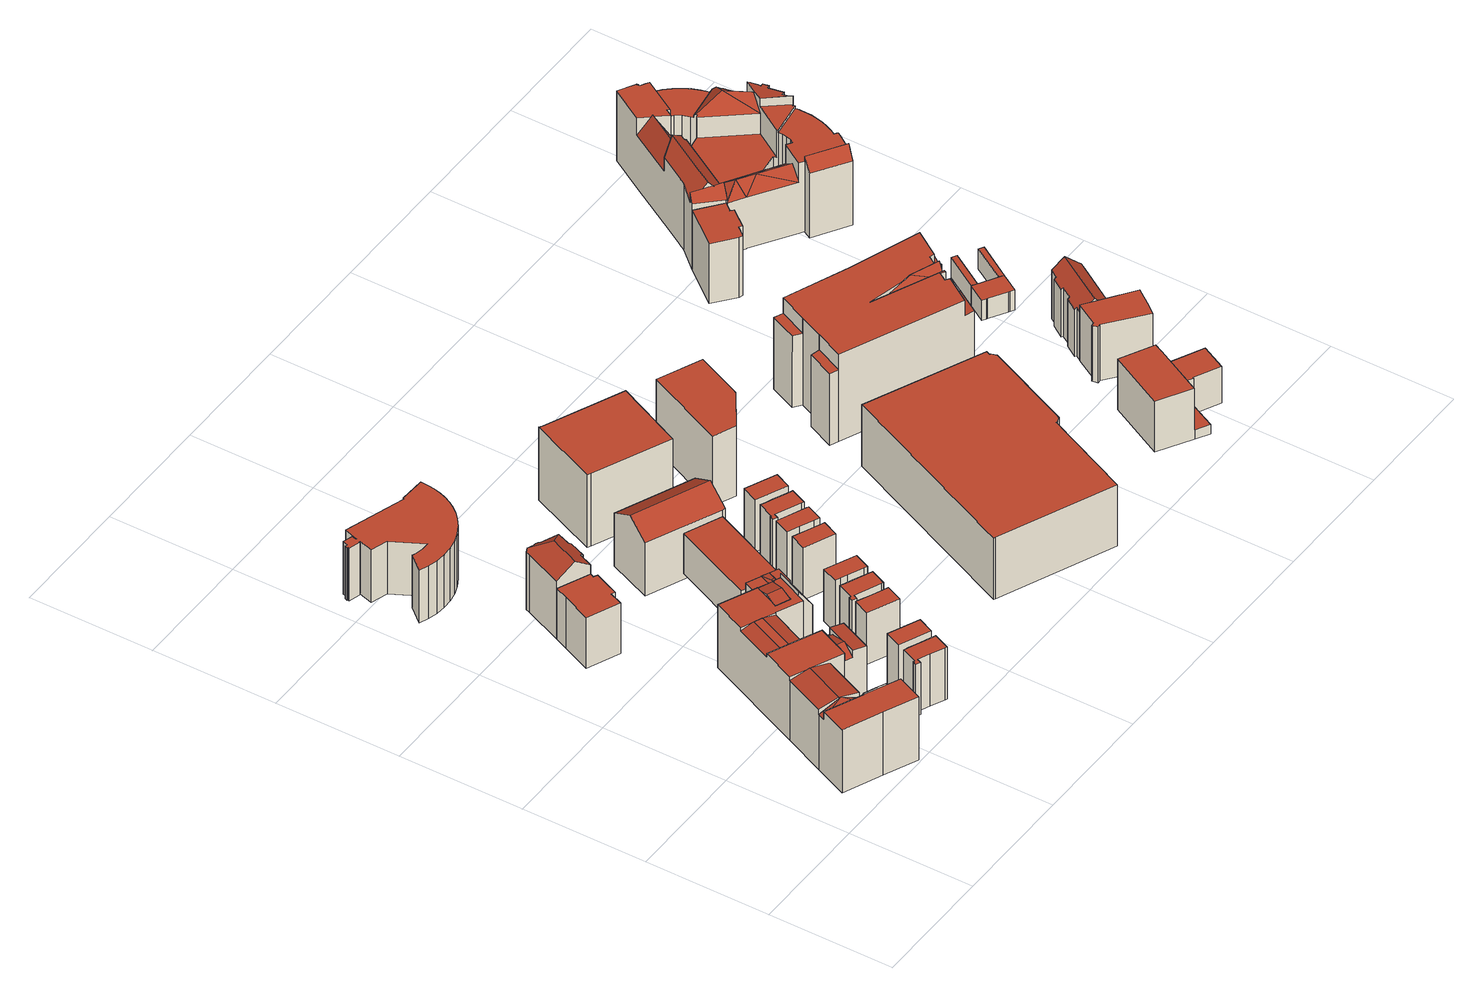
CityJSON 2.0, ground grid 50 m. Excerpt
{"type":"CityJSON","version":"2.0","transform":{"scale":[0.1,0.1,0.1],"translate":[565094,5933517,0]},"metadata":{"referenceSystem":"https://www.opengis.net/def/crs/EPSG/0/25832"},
"CityObjects":{
"building1":{"type":"Building","attributes":{"Gemeindeschluessel":"02000000","Geometrietyp2DReferenz":"3000","function":"31001_2070","roofType":"1000","measuredHeight":30.2,"storeysAboveGround":8},"geometry":[{"type":"MultiSurface","lod":"2","boundaries":[[[0,1,2,3]],[[1,4,5,2]],[[6,7,8,9,10]],[[1,11,12,4]],[[0,13,11,1]],[[14,15,16,7,6]],[[17,18,19,20,21]],[[22,13,23]],[[24,25,13]],[[26,27,28,29]],[[30,31,18,17]],[[32,33,34,31,30]],[[35,36,37,38,39,40]],[[37,41,42,43,44,38]],[[41,36,45,46,47,48]],[[42,49,50,51,43]],[[52,53,54,55,56,57]],[[54,58,59,60,61,55]],[[62,63,64,65]],[[66,67,68,63,62]],[[69,67,66]],[[70,67,69]],[[69,71,72,73,74]],[[70,75,68,67]],[[76,77,78]],[[3,79,80,0]],[[12,6,10,4]],[[8,81,9]],[[11,14,6,12]],[[0,80,23,13]],[[29,25,24,26]],[[33,82,34]],[[19,83,20]],[[84,85,86,87]],[[60,88,61]],[[56,89,57]],[[39,90,40]],[[35,45,36]],[[91,47,46,92]],[[57,89,93,52]],[[94,95,96,97]],[[76,65,64,77]],[[52,93,53]],[[58,98,59]],[[99,100,101,102]],[[103,104,105,106]],[[106,105,107,108]],[[109,72,71]],[[110,111,112,113,80,79,114]],[[85,84,115,81,116,21,20,83]],[[92,46,45,35,40,90,117]],[[102,101,71,69,66,62,65,76,78,118,88,60,59,98]],[[119,77,64,63,68,75,74,73,120]],[[34,82,121,96,95,99,102,98,58,53,93,89,56,61,88,118,86,85,83,19]],[[103,106,108,122,94,97,123,124,125,91,92,117,126,127,128,129,130,131,132,133,115,84,87,119,120]],[[133,132,114,79,3,2,5]],[[115,133,5,4,10,9,81]],[[134,32,30,17,21,116]],[[124,123,121,82,33,32,134]],[[135,51,50,125,124,134]],[[131,130,111,110]],[[34,19,18,31]],[[126,117,90,136,27,26,24,137]],[[123,97,96,121]],[[74,75,70,69]],[[138,122,108,107]],[[103,120,73,72,109,104]],[[94,122,138,100,99,95]],[[53,58,54]],[[61,56,55]],[[91,125,50,49,48,47]],[[41,48,49,42]],[[36,41,37]],[[39,38,44]],[[44,43,51,135]],[[119,87,86,118,78,77]],[[130,129,112,111]],[[129,128,113,112]],[[128,127,139,140,113]],[[139,127,126,137]],[[80,113,140,22,23]],[[16,15,28,27,136]],[[11,13,25,29,28,15,14]],[[8,7,16]],[[132,131,110,114]],[[138,107,105,104,109,71,101,100]],[[139,137,24,13,22,140]],[[8,16,136,90,39,44,135,134,116,81]]],"semantics":{"surfaces":[{"type":"RoofSurface"},{"type":"WallSurface"},{"type":"GroundSurface"}],"values":[0,0,0,0,0,0,0,0,0,0,0,0,0,0,0,0,0,0,0,0,0,0,0,0,0,1,1,1,1,1,1,1,1,1,1,1,1,1,1,1,1,1,1,1,1,1,1,1,0,1,1,1,1,0,2,1,1,1,1,1,1,1,1,1,1,1,1,1,1,1,1,1,1,1,1,1,1,1,1,1,1,1,1,1,1,0,0,0]}}]},
"building2":{"type":"Building","attributes":{"Gemeindeschluessel":"02000000","Geometrietyp2DReferenz":"3000","function":"31001_1010","roofType":"1000","measuredHeight":22.87,"storeysAboveGround":9},"geometry":[{"type":"MultiSurface","lod":"2","boundaries":[[[141,142,143,144]],[[144,143,145,146]],[[146,145,147,148]],[[148,147,149,150]],[[150,149,151,152]],[[153,154,155,156]],[[156,155,142,141]],[[157,158,154,153]],[[152,151,158,157]],[[152,157,153,156,141,144,146,148,150]],[[158,151,149,147,145,143,142,155,154]]],"semantics":{"surfaces":[{"type":"WallSurface"},{"type":"GroundSurface"},{"type":"RoofSurface"}],"values":[0,0,0,0,0,0,0,0,0,1,2]}}]},
"building3":{"type":"Building","attributes":{"Gemeindeschluessel":"02000000","Geometrietyp2DReferenz":"3000","function":"31001_2010","roofType":"1000","measuredHeight":23.53,"storeysAboveGround":5},"geometry":[{"type":"MultiSurface","lod":"2","boundaries":[[[159,160,161,162]],[[162,161,163,164]],[[164,163,165,166]],[[167,168,169,170]],[[170,169,171,172]],[[172,171,173,174]],[[174,173,175,176]],[[176,175,177,178]],[[179,180,181,182]],[[178,177,180,179]],[[168,167,166,165]],[[160,159,182,181]],[[182,159,162,164,166,167,170,172,174,176,178,179]],[[160,181,180,177,175,173,171,169,168,165,163,161]]],"semantics":{"surfaces":[{"type":"WallSurface"},{"type":"GroundSurface"},{"type":"RoofSurface"}],"values":[0,0,0,0,0,0,0,0,0,0,0,0,1,2]}}]},
"building4":{"type":"Building","attributes":{"Gemeindeschluessel":"02000000","Geometrietyp2DReferenz":"3000","function":"31001_2010","roofType":"1000","measuredHeight":23.67,"storeysAboveGround":6},"geometry":[{"type":"MultiSurface","lod":"2","boundaries":[[[183,184,185,186,187,188,189,190,191,192,193,194,195,196,197,198,199,200,201,202,203,204,205,206,207,208,209,210,211,212,213,214,215,216,217,218,219,220]],[[221,222,223,224,225,226,227,228,229,230,231,232,233,234,235,236,237,238,239,240,241,242,243,244,245,246,247,248,249,250,251,252,253,254,255,256,257,258]],[[258,257,184,183]],[[257,256,185,184]],[[256,255,186,185]],[[255,254,187,186]],[[254,253,188,187]],[[253,252,189,188]],[[252,251,190,189]],[[251,250,191,190]],[[250,249,192,191]],[[249,248,193,192]],[[248,247,194,193]],[[247,246,195,194]],[[246,245,196,195]],[[245,244,197,196]],[[244,243,198,197]],[[243,242,199,198]],[[242,241,200,199]],[[241,240,201,200]],[[240,239,202,201]],[[239,238,203,202]],[[238,237,204,203]],[[237,236,205,204]],[[236,235,206,205]],[[235,234,207,206]],[[234,233,208,207]],[[233,232,209,208]],[[232,231,210,209]],[[231,230,211,210]],[[230,229,212,211]],[[229,228,213,212]],[[228,227,214,213]],[[227,226,215,214]],[[226,225,216,215]],[[225,224,217,216]],[[224,223,218,217]],[[223,222,219,218]],[[222,221,220,219]],[[221,258,183,220]]],"semantics":{"surfaces":[{"type":"GroundSurface"},{"type":"RoofSurface"},{"type":"WallSurface"}],"values":[0,1,2,2,2,2,2,2,2,2,2,2,2,2,2,2,2,2,2,2,2,2,2,2,2,2,2,2,2,2,2,2,2,2,2,2,2,2,2,2]}}]},
"building5":{"type":"Building","attributes":{"Gemeindeschluessel":"02000000","Geometrietyp2DReferenz":"3000","function":"31001_1010","roofType":"3200","measuredHeight":31.39,"storeysAboveGround":5},"geometry":[{"type":"MultiSurface","lod":"2","boundaries":[[[259,260,261,262,263,264,265]],[[266,267,268,269,270,271,260,259]],[[260,271,272,273,274,275,276,277,278,261]],[[146,265,264,279]],[[279,264,263,280]],[[280,263,262,281]],[[282,270,269,283]],[[283,269,268,284]],[[284,268,267,285]],[[285,267,266,148]],[[286,278,277,287]],[[287,277,276,288]],[[288,276,275,289]],[[289,275,274,290]],[[290,274,273,291]],[[291,273,272,292]],[[282,283,284,285,148,146,279,280,281,286,287,288,289,290,291,292]],[[282,292,272,271,270]],[[146,148,266,259,265]],[[286,281,262,261,278]]],"semantics":{"surfaces":[{"type":"RoofSurface"},{"type":"WallSurface"},{"type":"GroundSurface"}],"values":[0,0,0,1,1,1,1,1,1,1,1,1,1,1,1,1,2,1,1,1]}}]},
"building6":{"type":"Building","attributes":{"Gemeindeschluessel":"02000000","Geometrietyp2DReferenz":"3000","function":"31001_2010","roofType":"1000","measuredHeight":23.56,"storeysAboveGround":5},"geometry":[{"type":"MultiSurface","lod":"2","boundaries":[[[293,294,295,296]],[[297,298,299,300]],[[297,296,295,298]],[[298,295,294,299]],[[299,294,293,300]],[[297,300,293,296]]],"semantics":{"surfaces":[{"type":"RoofSurface"},{"type":"GroundSurface"},{"type":"WallSurface"}],"values":[0,1,2,2,2,2]}}]},
"building7":{"type":"Building","attributes":{"Gemeindeschluessel":"02000000","Geometrietyp2DReferenz":"3000","function":"31001_2010","roofType":"1000","measuredHeight":23.43,"storeysAboveGround":5},"geometry":[{"type":"MultiSurface","lod":"2","boundaries":[[[301,302,303,304,305,306,307]],[[308,309,310,311,312,313,314]],[[308,307,306,309]],[[309,306,305,310]],[[310,305,304,311]],[[311,304,303,312]],[[312,303,302,313]],[[313,302,301,314]],[[314,301,307,308]]],"semantics":{"surfaces":[{"type":"RoofSurface"},{"type":"GroundSurface"},{"type":"WallSurface"}],"values":[0,1,2,2,2,2,2,2,2]}}]},
"building8":{"type":"Building","attributes":{"Gemeindeschluessel":"02000000","Geometrietyp2DReferenz":"3000","function":"31001_2010","roofType":"1000","measuredHeight":23.39,"storeysAboveGround":5},"geometry":[{"type":"MultiSurface","lod":"2","boundaries":[[[315,316,317,318]],[[318,317,319,320]],[[320,319,321,322]],[[322,321,323,324]],[[324,323,325,326]],[[326,325,327,328]],[[328,327,329,330]],[[331,332,333,334]],[[335,336,337,338]],[[334,333,336,335]],[[330,329,332,331]],[[316,315,338,337]],[[338,315,318,320,322,324,326,328,330,331,334,335]],[[316,337,336,333,332,329,327,325,323,321,319,317]]],"semantics":{"surfaces":[{"type":"WallSurface"},{"type":"GroundSurface"},{"type":"RoofSurface"}],"values":[0,0,0,0,0,0,0,0,0,0,0,0,1,2]}}]},
"building9":{"type":"Building","attributes":{"Gemeindeschluessel":"02000000","Geometrietyp2DReferenz":"3000","function":"31001_2010","roofType":"1000","measuredHeight":18.1,"storeysAboveGround":4},"geometry":[{"type":"MultiSurface","lod":"2","boundaries":[[[339,340,341,342,343,344]],[[345,346,347,348,349,350]],[[345,344,343,346]],[[346,343,342,347]],[[347,342,341,348]],[[348,341,340,349]],[[349,340,339,350]],[[350,339,344,345]]],"semantics":{"surfaces":[{"type":"RoofSurface"},{"type":"GroundSurface"},{"type":"WallSurface"}],"values":[0,1,2,2,2,2,2,2]}}]},
"building10":{"type":"Building","attributes":{"Gemeindeschluessel":"02000000","Geometrietyp2DReferenz":"3000","function":"31001_2010","roofType":"1000","measuredHeight":23.43,"storeysAboveGround":5},"geometry":[{"type":"MultiSurface","lod":"2","boundaries":[[[351,352,353,354,355,356,357]],[[358,359,360,361,362,363,364]],[[358,357,356,359]],[[359,356,355,360]],[[360,355,354,361]],[[361,354,353,362]],[[362,353,352,363]],[[363,352,351,364]],[[364,351,357,358]]],"semantics":{"surfaces":[{"type":"RoofSurface"},{"type":"GroundSurface"},{"type":"WallSurface"}],"values":[0,1,2,2,2,2,2,2,2]}}]},
"building11":{"type":"Building","attributes":{"Gemeindeschluessel":"02000000","Geometrietyp2DReferenz":"3000","function":"31001_2010","roofType":"3100","measuredHeight":29.7,"storeysAboveGround":6},"geometry":[{"type":"MultiSurface","lod":"2","boundaries":[[[365,366,367,368,369]],[[370,366,365,371]],[[371,365,369,372]],[[373,374,375,376]],[[370,371,372,375,374]],[[367,366,370,374,373]],[[375,372,369,368,376]],[[367,373,376,368]]],"semantics":{"surfaces":[{"type":"RoofSurface"},{"type":"WallSurface"},{"type":"GroundSurface"}],"values":[0,1,1,1,2,1,1,0]}}]},
"building12":{"type":"Building","attributes":{"Gemeindeschluessel":"02000000","Geometrietyp2DReferenz":"3000","function":"31001_2010","roofType":"1000","measuredHeight":23.59,"storeysAboveGround":5},"geometry":[{"type":"MultiSurface","lod":"2","boundaries":[[[377,378,379,380,381,382,383]],[[384,385,386,387,388,389,390]],[[384,383,382,385]],[[385,382,381,386]],[[386,381,380,387]],[[387,380,379,388]],[[388,379,378,389]],[[389,378,377,390]],[[390,377,383,384]]],"semantics":{"surfaces":[{"type":"RoofSurface"},{"type":"GroundSurface"},{"type":"WallSurface"}],"values":[0,1,2,2,2,2,2,2,2]}}]},
"building13":{"type":"Building","attributes":{"Gemeindeschluessel":"02000000","Geometrietyp2DReferenz":"3000","function":"31001_2010","roofType":"1000","measuredHeight":23.55,"storeysAboveGround":5},"geometry":[{"type":"MultiSurface","lod":"2","boundaries":[[[391,392,393,394,395,396,397,398]],[[399,400,401,402,403,404,405,406]],[[405,398,397,406]],[[399,396,395,400]],[[400,395,394,401]],[[401,394,393,402]],[[402,393,392,403]],[[403,392,391,404]],[[405,404,391,398]],[[399,406,397,396]]],"semantics":{"surfaces":[{"type":"RoofSurface"},{"type":"GroundSurface"},{"type":"WallSurface"}],"values":[0,1,2,2,2,2,2,2,2,2]}}]},
"building14":{"type":"Building","attributes":{"Gemeindeschluessel":"02000000","Geometrietyp2DReferenz":"3000","function":"31001_2010","roofType":"1000","measuredHeight":23.52,"storeysAboveGround":5},"geometry":[{"type":"MultiSurface","lod":"2","boundaries":[[[407,408,409,410]],[[410,409,411,412]],[[412,411,413,414]],[[414,413,415,416]],[[416,415,417,418]],[[418,417,419,420]],[[420,419,421,422]],[[423,424,425,426]],[[427,428,429,430]],[[426,425,428,427]],[[422,421,424,423]],[[408,407,430,429]],[[430,407,410,412,414,416,418,420,422,423,426,427]],[[408,429,428,425,424,421,419,417,415,413,411,409]]],"semantics":{"surfaces":[{"type":"WallSurface"},{"type":"GroundSurface"},{"type":"RoofSurface"}],"values":[0,0,0,0,0,0,0,0,0,0,0,0,1,2]}}]},
"building15":{"type":"Building","attributes":{"Gemeindeschluessel":"02000000","Geometrietyp2DReferenz":"3000","function":"31001_2010","roofType":"1000","measuredHeight":23.56,"storeysAboveGround":5},"geometry":[{"type":"MultiSurface","lod":"2","boundaries":[[[431,432,433,434]],[[435,436,437,438]],[[435,434,433,436]],[[436,433,432,437]],[[437,432,431,438]],[[435,438,431,434]]],"semantics":{"surfaces":[{"type":"RoofSurface"},{"type":"GroundSurface"},{"type":"WallSurface"}],"values":[0,1,2,2,2,2]}}]},
"building16":{"type":"Building","attributes":{"Gemeindeschluessel":"02000000","Geometrietyp2DReferenz":"3000","function":"31001_2010","roofType":"1000","measuredHeight":32.77,"storeysAboveGround":5},"geometry":[{"type":"MultiSurface","lod":"2","boundaries":[[[439,440,441,442]],[[442,441,443,444]],[[444,443,445,446]],[[447,448,449,450]],[[450,449,440,439]],[[451,452,448,447]],[[452,451,446,445]],[[446,451,447,450,439,442,444]],[[452,445,443,441,440,449,448]]],"semantics":{"surfaces":[{"type":"WallSurface"},{"type":"GroundSurface"},{"type":"RoofSurface"}],"values":[0,0,0,0,0,0,0,1,2]}}]},
"building17":{"type":"Building","attributes":{"Gemeindeschluessel":"02000000","Geometrietyp2DReferenz":"3000","function":"31001_2010","roofType":"1000","measuredHeight":31.43,"storeysAboveGround":7},"geometry":[{"type":"MultiSurface","lod":"2","boundaries":[[[453,454,455,456,457]],[[458,459,460,461,462]],[[458,457,456,459]],[[459,456,455,460]],[[460,455,454,461]],[[461,454,453,462]],[[458,462,453,457]]],"semantics":{"surfaces":[{"type":"RoofSurface"},{"type":"GroundSurface"},{"type":"WallSurface"}],"values":[0,1,2,2,2,2,2]}}]},
"building18":{"type":"Building","attributes":{"Gemeindeschluessel":"02000000","Geometrietyp2DReferenz":"3000","function":"31001_2460","roofType":"1000","measuredHeight":27.66,"storeysAboveGround":8},"geometry":[{"type":"MultiSurface","lod":"2","boundaries":[[[463,464,465,466]],[[466,465,467,468]],[[468,467,469,470]],[[470,469,471,472]],[[472,471,473,474]],[[474,473,475,476]],[[476,475,477,478]],[[478,477,479,480]],[[481,482,483,484]],[[480,479,482,481]],[[464,463,484,483]],[[484,463,466,468,470,472,474,476,478,480,481]],[[464,483,482,479,477,475,473,471,469,467,465]]],"semantics":{"surfaces":[{"type":"WallSurface"},{"type":"GroundSurface"},{"type":"RoofSurface"}],"values":[0,0,0,0,0,0,0,0,0,0,0,1,2]}}]},
"building19":{"type":"Building","attributes":{"Gemeindeschluessel":"02000000","Geometrietyp2DReferenz":"3000","function":"31001_2010","roofType":"1000","measuredHeight":40.16,"storeysAboveGround":10},"geometry":[{"type":"MultiSurface","lod":"2","boundaries":[[[485,486,487,488]],[[489,490,491,492]],[[493,494,495,496,497]],[[498,499,500]],[[501,502,503,504,505,506]],[[507,488,487,508]],[[485,509,510,486]],[[511,512,513,498]],[[514,515,516,517]],[[517,516,518,519]],[[496,520,521,497]],[[522,492,491,523]],[[524,512,511]],[[489,525,526,490]],[[504,527,528,505]],[[524,500,529]],[[530,495,494,531]],[[531,494,493,532]],[[533,534,535,536]],[[529,500,499,537]],[[538,503,502,539]],[[539,502,501,540]],[[541,542,543,544]],[[536,535,537,499,498,513,515,514]],[[545,528,527,546,526,525,541,544,510,509,521,520,518,516,515,513,512,524,529,537,535,534]],[[547,548,533,536,514,517,519,530,531,532,549,507,508,543,542,522,523,550,538,539,540]],[[547,540,501,506]],[[533,548,545,534]],[[548,547,506,505,528,545]],[[538,550,546,527,504,503]],[[522,542,541,525,489,492]],[[550,523,491,490,526,546]],[[549,532,493,497,521,509]],[[530,519,518,520,496,495]],[[507,549,509,485,488]],[[543,508,487,486,510,544]],[[498,500,524,511]]],"semantics":{"surfaces":[{"type":"RoofSurface"},{"type":"WallSurface"},{"type":"GroundSurface"}],"values":[0,0,0,0,0,1,1,1,1,1,1,1,1,1,1,1,1,1,1,1,1,1,1,1,0,2,1,1,1,1,1,1,1,1,1,1,0]}}]},
"building20":{"type":"Building","attributes":{"Gemeindeschluessel":"02000000","Geometrietyp2DReferenz":"3000","function":"31001_2010","roofType":"1000","measuredHeight":22.92,"storeysAboveGround":7},"geometry":[{"type":"MultiSurface","lod":"2","boundaries":[[[551,552,553,554,555]],[[556,552,551,557]],[[553,558,559,554]],[[560,561,562,563]],[[564,565,566,567,568,569]],[[570,568,567,571]],[[561,560,572,565,564,573]],[[574,556,557,570,571,575,572,560,563]],[[576,574,563,562]],[[556,574,576,558,553,552]],[[575,571,567,566]],[[572,575,566,565]],[[570,557,551,555,569,568]],[[564,569,555,554,559,573]],[[576,562,561,573,559,558]]],"semantics":{"surfaces":[{"type":"RoofSurface"},{"type":"WallSurface"},{"type":"GroundSurface"}],"values":[0,1,1,1,0,1,1,2,1,1,1,1,1,1,0]}}]},
"building21":{"type":"Building","attributes":{"Gemeindeschluessel":"02000000","Geometrietyp2DReferenz":"3000","function":"31001_2010","roofType":"1000","measuredHeight":25.17,"storeysAboveGround":5},"geometry":[{"type":"MultiSurface","lod":"2","boundaries":[[[577,578,579,580,581,582,583,584,585,586]],[[587,588,589,590,591,592,593,594,595,596]],[[587,586,585,588]],[[588,585,584,589]],[[589,584,583,590]],[[590,583,582,591]],[[591,582,581,592]],[[592,581,580,593]],[[593,580,579,594]],[[594,579,578,595]],[[595,578,577,596]],[[596,577,586,587]]],"semantics":{"surfaces":[{"type":"RoofSurface"},{"type":"GroundSurface"},{"type":"WallSurface"}],"values":[0,1,2,2,2,2,2,2,2,2,2,2]}}]},
"building22":{"type":"Building","attributes":{"Gemeindeschluessel":"02000000","Geometrietyp2DReferenz":"3000","function":"31001_2010","roofType":"1000","measuredHeight":26.89,"storeysAboveGround":6},"geometry":[{"type":"MultiSurface","lod":"2","boundaries":[[[597,598,599,600]],[[600,599,601,602]],[[602,601,603,604]],[[604,603,605,606]],[[607,608,609,610]],[[610,609,611,612]],[[612,611,598,597]],[[613,614,608,607]],[[606,605,614,613]],[[606,613,607,610,612,597,600,602,604]],[[614,605,603,601,599,598,611,609,608]]],"semantics":{"surfaces":[{"type":"WallSurface"},{"type":"GroundSurface"},{"type":"RoofSurface"}],"values":[0,0,0,0,0,0,0,0,0,1,2]}}]},
"building23":{"type":"Building","attributes":{"Gemeindeschluessel":"02000000","Geometrietyp2DReferenz":"3000","function":"31001_1010","roofType":"3100","measuredHeight":26.48,"storeysAboveGround":6},"geometry":[{"type":"MultiSurface","lod":"2","boundaries":[[[615,616,617,618,619,620,621,622]],[[623,624,625,626]],[[627,628,629,630]],[[630,629,631,632]],[[633,634,635,636]],[[636,635,637,638]],[[638,637,639,640]],[[640,639,641,642]],[[642,641,643,644]],[[626,621,620,623]],[[645,619,618,646]],[[646,618,617,647]],[[647,617,616,648]],[[648,616,615,649]],[[625,650,621,626]],[[645,646,647,648,649,627,630,632,651,633,636,638,640,642,644,652,653]],[[654,643,641,639,637,635,634,655,631,629,628,622,621,650]],[[654,650,625,624,653,652]],[[645,653,624,623,620,619]],[[627,649,615,622,628]],[[643,654,652,644]],[[655,634,633,651]],[[631,655,651,632]]],"semantics":{"surfaces":[{"type":"RoofSurface"},{"type":"WallSurface"},{"type":"GroundSurface"}],"values":[0,0,1,1,1,1,1,1,1,1,1,1,1,1,1,2,0,1,1,1,1,1,1]}}]},
"building24":{"type":"Building","attributes":{"Gemeindeschluessel":"02000000","Geometrietyp2DReferenz":"3000","function":"31001_3091","roofType":"1000","measuredHeight":9,"storeysAboveGround":2},"geometry":[{"type":"MultiSurface","lod":"2","boundaries":[[[656,657,658,659,660,661,662,663,664,665,666,667]],[[668,669,670,671,672,673,674,675,676,677,678,679]],[[679,678,657,656]],[[678,677,658,657]],[[677,676,659,658]],[[676,675,660,659]],[[675,674,661,660]],[[674,673,662,661]],[[673,672,663,662]],[[672,671,664,663]],[[671,670,665,664]],[[670,669,666,665]],[[669,668,667,666]],[[668,679,656,667]]],"semantics":{"surfaces":[{"type":"GroundSurface"},{"type":"RoofSurface"},{"type":"WallSurface"}],"values":[0,1,2,2,2,2,2,2,2,2,2,2,2,2]}}]},
"building25":{"type":"Building","attributes":{"Gemeindeschluessel":"02000000","Geometrietyp2DReferenz":"3000","function":"51009_1610","roofType":"1000","measuredHeight":9},"geometry":[{"type":"MultiSurface","lod":"2","boundaries":[[[680,681,682,683,684]],[[685,686,687,688,689]],[[689,688,681,680]],[[688,687,682,681]],[[687,686,683,682]],[[686,685,684,683]],[[685,689,680,684]]],"semantics":{"surfaces":[{"type":"GroundSurface"},{"type":"RoofSurface"},{"type":"WallSurface"}],"values":[0,1,2,2,2,2,2]}}]},
"building26":{"type":"Building","attributes":{"Gemeindeschluessel":"02000000","Geometrietyp2DReferenz":"3000","function":"51009_1610","roofType":"1000","measuredHeight":9},"geometry":[{"type":"MultiSurface","lod":"2","boundaries":[[[690,691,692,693,694]],[[695,696,697,698,699]],[[699,698,691,690]],[[698,697,692,691]],[[697,696,693,692]],[[696,695,694,693]],[[695,699,690,694]]],"semantics":{"surfaces":[{"type":"GroundSurface"},{"type":"RoofSurface"},{"type":"WallSurface"}],"values":[0,1,2,2,2,2,2]}}]},
"building27":{"type":"Building","attributes":{"Gemeindeschluessel":"02000000","Geometrietyp2DReferenz":"3000","function":"31001_2070","roofType":"1000","measuredHeight":36.58,"storeysAboveGround":5},"geometry":[{"type":"MultiSurface","lod":"2","boundaries":[[[700,701,702,703,704,705,706,707]],[[708,709,710,711]],[[712,709,708]],[[713,714,715,716,717]],[[709,718,719,720,710]],[[721,722,709,712]],[[723,722,721]],[[722,724,718,709]],[[725,726,727,714,713]],[[728,729,724,722]],[[723,730,728,722]],[[728,731,729]],[[732,733,734,735]],[[736,737,738,739,740]],[[738,737,741,742,743]],[[744,745,746,747,748,749]],[[750,751,752,737]],[[736,750,737]],[[753,754,755,756]],[[757,758,759,760,761,762,763,764,765,766,767]],[[768,706,705]],[[703,702,769]],[[770,701,700,602]],[[602,700,707,600]],[[771,772,773,774]],[[767,710,720,757]],[[775,776,777,778]],[[778,777,779,780]],[[726,781,727]],[[715,782,716]],[[783,784,785,786]],[[786,785,787,788]],[[788,787,789,790]],[[790,789,791,792]],[[792,791,793,794]],[[794,793,795,796]],[[796,795,797,798]],[[799,800,801,802]],[[802,801,803,804]],[[805,734,733,806]],[[807,732,735,808]],[[762,736,740,763]],[[809,743,742,810]],[[811,812,813,814]],[[814,813,815,816]],[[817,818,819,820]],[[820,819,821,822]],[[822,821,823,824]],[[824,823,825,826]],[[826,825,827,828]],[[828,827,829,830]],[[831,745,744,832]],[[833,834,835,836]],[[836,835,837,838]],[[838,837,839,840]],[[840,839,841,842]],[[747,753,756,748]],[[843,844,845,846]],[[846,845,847,848]],[[848,847,849,850]],[[851,765,764,852]],[[853,760,759,854]],[[854,759,758,855]],[[842,841,856,857]],[[857,856,858,859]],[[860,861,862,863]],[[863,862,864,865]],[[866,867,868,869]],[[718,724,729,731,870,871,872,873,874,875,876,877,719]],[[878,879,880,881,882,883,884,885,886,730,723,721,712,708,711,887,769,888]],[[889,890,891,892,717,716,782,893,894,895,896,897,898,899]],[[900,843,846,848,850,901,902,903,904,905,906,907,817,820,822,824,826,828,830,908,909,910,911,912,913,807,808,914,884,883,882,881,880,879,878,888,770,602,600,915,899,898,897,896,895,894,916,917,918,775,778,780,919,920,921,922,783,786,788,790,792,794,796,798,923,924,833,836,838,840,842,857,859,925,926,927,928,860,863,865,929,930,931,866,869],[932,933,853,854,855,934,877,876,875,874,873,872,811,814,816],[935,936,799,802,804,937,938,939,940,771,774,941,851,852,942,943]],[[715,944,727,781,945,946,947,948,949,779,777,776,950,951,952,893,782]],[[885,805,806,953,954,955,956,957,829,827,825,823,821,819,818,831,832,815,813,812,871,870,958,886]],[[755,959,960,849,847,845,844,961,868,867,962,963,964,864,862,861,965,966,967,756]],[[771,940,939,938,945,781,726,725,968,772]],[[949,948,969,970,921,920,919,780,779]],[[834,833,924,923,798,797,810,742,741]],[[936,935,943,739,738,743,809,800,799]],[[732,807,913,912,911,954,953,806,733]],[[749,748,756,967,966,751,750,736,762,761]],[[926,925,859,858,971,752]],[[965,861,860,928,927,926,752,751,966]],[[843,900,869,868,961,844]],[[963,962,867,866,931,930]],[[930,929,865,864,964,963]],[[755,754,904,903,902,959]],[[902,901,850,849,960,959]],[[933,932,744,749,761,760,853]],[[747,746,906,905,904,754,753]],[[745,831,818,817,907,906,746]],[[816,815,832,744,932]],[[764,763,740,739,943,942,852]],[[955,954,911,910,909,956]],[[909,908,830,829,957,956]],[[871,812,811,872]],[[886,958,870,731,728,730]],[[735,734,805,885,884,914,808]],[[783,922,921,970,972,784]],[[937,804,803,973,946,945,938]],[[973,974,969,948,947,946]],[[775,918,917,951,950,776]],[[952,951,917,916,894,893]],[[877,934,855,758,757,720,719]],[[727,944,715,714]],[[773,975,766,765,851,941,774]],[[892,976,968,725,713,717]],[[711,710,767,766,975,977,887]],[[704,703,978,705]],[[701,770,888,769,702]],[[707,706,768,889,899,915,600]],[[752,971,858,856,841,839,837,835,834,741,737]],[[803,801,800,809,810,797,795,793,791,789,787,785,784,972,970,969,974,973]],[[703,769,887,977,975,773,772,968,976,979,978]],[[705,978,979,976,892,891,890,889,768]]],"semantics":{"surfaces":[{"type":"RoofSurface"},{"type":"WallSurface"},{"type":"GroundSurface"}],"values":[0,0,0,0,0,0,0,0,0,0,0,0,0,0,0,0,0,0,0,0,1,1,1,1,1,1,1,1,1,1,1,1,1,1,1,1,1,1,1,1,1,1,1,1,1,1,1,1,1,1,1,1,1,1,1,1,1,1,1,1,1,1,1,1,1,1,1,1,1,1,1,2,0,0,0,1,1,1,1,1,1,1,1,1,1,1,1,1,1,1,1,1,1,1,1,1,1,1,1,1,1,1,1,1,1,1,1,1,1,1,1,0,0,0,0]}}]}
},
"vertices":[
[356,172,258],[288,220,311],[208,238,259],[208,238,258],[220,267,258],[220,265,258],[294,234,297],[368,399,297],[360,403,295],[294,432,280],[220,267,280],[369,200,258],[294,234,258],[366,193,258],[369,200,280],[442,366,280],[375,396,295],[401,541,294],[467,690,294],[459,694,292],[418,712,279],[352,563,279],[412,148,301],[356,172,301],[424,176,244],[369,200,244],[424,176,114],[497,342,114],[442,366,114],[369,200,114],[432,527,294],[498,676,294],[482,505,282],[548,654,282],[507,673,292],[527,329,262],[546,372,292],[549,377,295],[519,390,295],[519,389,295],[498,342,261],[553,386,292],[578,443,272],[549,456,272],[520,391,295],[527,329,292],[579,306,285],[636,436,285],[585,459,292],[585,459,261],[584,460,261],[556,472,261],[635,650,289],[641,663,292],[658,701,301],[601,726,301],[584,688,292],[578,675,289],[675,739,292],[681,752,289],[624,778,289],[618,764,292],[681,752,259],[710,819,259],[653,844,259],[624,778,259],[695,746,263],[710,779,263],[710,819,260],[710,740,259],[724,773,263],[740,726,259],[746,724,259],[775,790,259],[739,806,259],[739,806,260],[624,778,114],[653,844,114],[623,778,114],[208,238,294],[356,172,294],[294,432,295],[548,654,292],[418,712,292],[476,843,9],[476,843,292],[623,777,292],[623,777,9],[624,778,292],[578,675,292],[498,342,295],[636,436,9],[579,306,9],[635,650,292],[663,637,9],[663,637,292],[651,610,292],[651,610,9],[681,752,292],[664,637,292],[664,637,309],[710,740,309],[710,740,292],[745,723,9],[745,723,249],[761,716,224],[761,716,9],[750,693,224],[750,693,9],[746,724,249],[316,67,294],[447,9,294],[492,111,294],[440,135,294],[163,135,294],[294,432,9],[352,563,295],[498,342,9],[623,778,292],[653,844,9],[775,790,9],[549,655,292],[715,614,9],[549,655,9],[482,505,9],[584,460,9],[423,175,9],[452,162,9],[440,135,9],[492,111,9],[447,9,9],[316,67,9],[163,135,9],[220,265,9],[482,505,295],[556,472,295],[497,342,295],[423,175,245],[715,614,224],[452,162,245],[440,135,301],
[228,1214,8],[228,1214,237],[278,1328,237],[278,1328,8],[301,1381,237],[301,1381,8],[426,1326,237],[426,1326,8],[419,1310,237],[419,1310,8],[434,1303,237],[434,1303,8],[377,1210,8],[377,1210,237],[356,1158,237],[356,1158,8],[392,1203,8],[392,1203,237],
[644,154,8],[644,154,243],[672,217,243],[672,217,8],[694,208,243],[694,208,8],[719,197,243],[719,197,8],[793,164,8],[793,164,243],[765,100,243],[765,100,8],[757,104,243],[757,104,8],[703,128,243],[703,128,8],[656,149,243],[656,149,8],[649,132,243],[649,132,8],[631,140,8],[631,140,243],[639,156,243],[639,156,8],
[110,1828,85],[141,1822,85],[171,1821,85],[108,1943,85],[40,1965,85],[58,2021,85],[53,2023,85],[52,2018,85],[7,2032,85],[9,2038,85],[6,2039,85],[10,2050,85],[20,2047,85],[27,2069,85],[64,2057,85],[59,2039,85],[63,2038,85],[81,2094,85],[324,2015,85],[326,2020,85],[427,2015,85],[426,1986,85],[422,1957,85],[415,1929,85],[405,1901,85],[392,1875,85],[376,1851,85],[358,1828,85],[337,1808,85],[305,1784,85],[271,1765,85],[233,1752,85],[195,1744,85],[155,1742,85],[116,1746,85],[78,1756,85],[41,1771,85],[95,1833,85],[95,1833,322],[41,1771,322],[78,1756,322],[116,1746,322],[155,1742,322],[195,1744,322],[233,1752,322],[271,1765,322],[305,1784,322],[337,1808,322],[358,1828,322],[376,1851,322],[392,1875,322],[405,1901,322],[415,1929,322],[422,1957,322],[426,1986,322],[427,2015,322],[326,2020,322],[324,2015,322],[81,2094,322],[63,2038,322],[59,2039,322],[64,2057,322],[27,2069,322],[20,2047,322],[10,2050,322],[6,2039,322],[9,2038,322],[7,2032,322],[52,2018,322],[53,2023,322],[58,2021,322],[40,1965,322],[108,1943,322],[171,1821,322],[141,1822,322],[110,1828,322],
[370,1351,322],[420,1469,322],[385,1555,275],[384,1556,274],[372,1551,268],[365,1533,268],[301,1381,268],[426,1326,278],[451,1387,278],[464,1381,268],[491,1446,268],[478,1451,278],[498,1501,278],[500,1505,275],[432,1534,275],[432,1543,270],[426,1549,268],[417,1549,270],[411,1544,275],[402,1548,275],[365,1533,8],[372,1551,8],[384,1556,8],[478,1451,8],[491,1446,8],[464,1381,8],[451,1387,8],[402,1548,8],[411,1544,8],[417,1549,8],[426,1549,8],[432,1543,8],[432,1534,8],[500,1505,8],
[805,191,243],[833,254,243],[712,308,243],[684,244,243],[684,244,8],[712,308,8],[833,254,8],[805,191,8],
[886,372,242],[914,436,242],[906,439,242],[851,463,242],[805,484,242],[793,489,242],[765,426,242],[765,426,8],[793,489,8],[805,484,8],[851,463,8],[906,439,8],[914,436,8],[886,372,8],
[805,517,8],[805,517,242],[833,580,242],[833,580,8],[854,570,242],[854,570,8],[879,559,242],[879,559,8],[942,532,242],[942,532,8],[954,526,242],[954,526,8],[926,463,242],[926,463,8],[918,466,242],[918,466,8],[817,511,8],[817,511,242],[809,495,242],[809,495,8],[792,502,8],[792,502,242],[799,519,242],[799,519,8],
[653,844,232],[775,790,232],[780,788,232],[923,1114,232],[779,1177,232],[635,851,232],[635,851,51],[779,1177,51],[923,1114,51],[780,788,51],[775,790,51],[653,844,51],
[866,598,242],[892,587,242],[954,559,242],[966,554,242],[994,617,242],[873,671,242],[845,607,242],[845,607,8],[873,671,8],[994,617,8],[966,554,8],[954,559,8],[892,587,8],[866,598,8],
[923,1114,263],[933,1109,263],[971,1195,321],[672,1326,321],[636,1240,263],[933,1109,24],[923,1114,24],[636,1240,24],[1009,1281,263],[1009,1281,24],[708,1413,24],[708,1413,263],
[1047,735,244],[1075,799,244],[1067,802,244],[1000,832,244],[975,843,244],[954,852,244],[926,789,244],[926,789,8],[954,852,8],[975,843,8],[1000,832,8],[1067,802,8],[1075,799,8],[1047,735,8],
[1012,859,243],[1065,835,243],[1087,826,243],[1115,889,243],[1107,893,243],[1053,917,243],[994,943,243],[966,880,243],[1053,917,8],[1107,893,8],[1115,889,8],[1087,826,8],[1065,835,8],[1012,859,8],[966,880,8],[994,943,8],
[1006,970,8],[1006,970,243],[1034,1034,243],[1034,1034,8],[1055,1024,243],[1055,1024,8],[1081,1013,243],[1081,1013,8],[1134,989,243],[1134,989,8],[1155,980,243],[1155,980,8],[1127,916,243],[1127,916,8],[1119,920,243],[1119,920,8],[1018,965,8],[1018,965,243],[1011,948,243],[1011,948,8],[993,956,8],[993,956,243],[1001,972,243],[1001,972,8],
[1167,1007,243],[1195,1070,243],[1074,1124,243],[1046,1061,243],[1046,1061,8],[1074,1124,8],[1195,1070,8],[1167,1007,8],
[750,1550,11],[750,1550,339],[867,1822,339],[867,1822,11],[880,1816,339],[880,1816,11],[880,1815,339],[880,1815,11],[1065,1408,11],[1065,1408,339],[764,1544,339],[764,1544,11],[1186,1678,11],[1186,1678,339],
[1160,1309,328],[1248,1270,328],[1392,1366,328],[1475,1553,328],[1302,1630,328],[1302,1630,13],[1475,1553,13],[1392,1366,13],[1248,1270,13],[1160,1309,13],
[1614,999,9],[1614,999,286],[2075,793,286],[2075,793,9],[2068,776,286],[2068,776,9],[2073,774,286],[2073,774,9],[2080,753,286],[2080,753,9],[1923,400,286],[1923,400,9],[1903,393,286],[1903,393,9],[1898,395,286],[1898,395,9],[1741,45,286],[1741,45,9],[1286,245,9],[1286,245,286],[1280,247,286],[1280,247,9],
[1679,1134,331],[1728,1246,331],[1691,1255,331],[1644,1149,331],[1770,1340,331],[1820,1452,331],[1785,1467,331],[1738,1362,331],[2181,911,335],[2242,1009,335],[2239,1011,335],[2212,1030,331],[2145,927,331],[2238,1070,363],[2261,1105,409],[2145,1150,409],[2323,1137,332],[2331,1159,332],[2384,1235,332],[2355,1246,332],[2288,1144,332],[2304,1141,332],[1644,1149,8],[1691,1255,8],[1679,1134,401],[1728,1246,401],[1962,1192,363],[1962,1192,401],[2238,1070,401],[2233,1062,8],[2233,1062,401],[2217,1073,401],[2217,1073,8],[2196,1041,401],[2196,1041,8],[2212,1030,401],[2145,927,401],[1738,1362,8],[1785,1467,8],[2113,1157,401],[1770,1340,401],[1820,1452,401],[2355,1246,401],[2288,1144,401],[2145,1150,401],[2239,1011,8],[2242,1009,8],[2181,911,8],[2247,1117,8],[2247,1117,401],[2266,1112,401],[2266,1112,8],[2261,1105,401],[2384,1235,8],[2331,1159,8],[2323,1137,8],[1770,1339,401],[1770,1339,8],[1729,1246,8],[1729,1246,401],[2268,1149,401],[2075,1347,401],[2304,1141,8],[2268,1149,8],[1679,1134,8],[2075,1347,8],
[2316,103,85],[2366,74,85],[2416,175,85],[2364,206,85],[2312,105,85],[2366,74,44],[2316,103,44],[2416,175,209],[2364,206,209],[2569,228,44],[2569,228,209],[2519,128,209],[2519,128,44],[2414,305,273],[2413,305,273],[2429,338,273],[2299,406,273],[2184,181,273],[2312,105,273],[2184,181,44],[2299,406,44],[2413,305,44],[2414,305,209],[2418,179,44],[2429,338,44],[2418,179,209],
[2381,539,293],[2395,541,293],[2541,422,293],[2576,467,293],[2619,525,293],[2595,543,293],[2534,587,293],[2443,654,293],[2391,564,293],[2377,562,293],[2377,562,41],[2391,564,41],[2443,654,41],[2534,587,41],[2595,543,41],[2619,525,41],[2576,467,41],[2541,422,41],[2395,541,41],[2381,539,41],
[2024,1885,18],[2024,1885,287],[2140,2028,287],[2140,2028,18],[2234,1953,287],[2234,1953,18],[2208,1920,287],[2208,1920,18],[2219,1910,287],[2219,1910,18],[2152,1849,18],[2152,1849,287],[2123,1812,287],[2123,1812,18],[2108,1817,287],[2108,1817,18],[2164,1840,18],[2164,1840,287],
[2534,587,253],[2537,591,253],[2557,623,253],[2642,760,254],[2660,788,253],[2661,790,253],[2612,825,306],[2486,622,306],[2661,790,252],[2663,793,252],[2613,825,252],[2612,825,252],[2443,654,42],[2443,654,259],[2445,656,259],[2445,656,42],[2457,675,260],[2457,675,42],[2483,730,42],[2483,730,253],[2490,726,260],[2490,726,42],[2517,769,261],[2517,769,42],[2510,773,254],[2510,773,42],[2543,824,254],[2543,824,42],[2550,819,262],[2550,819,42],[2660,788,42],[2642,760,42],[2557,623,42],[2537,591,42],[2534,587,42],[2613,825,306],[2450,680,42],[2571,852,42],[2663,793,42],[2571,852,262],[2450,680,252],
[2581,1051,45],[2538,979,45],[2523,989,45],[2519,991,45],[2451,1032,45],[2448,1034,45],[2432,1044,45],[2476,1115,45],[2491,1106,45],[2494,1104,45],[2563,1062,45],[2566,1060,45],[2566,1060,135],[2563,1062,135],[2494,1104,135],[2491,1106,135],[2476,1115,135],[2432,1044,135],[2448,1034,135],[2451,1032,135],[2519,991,135],[2523,989,135],[2538,979,135],[2581,1051,135],
[2578,1240,47],[2494,1104,47],[2491,1106,47],[2476,1115,47],[2559,1252,47],[2559,1252,137],[2476,1115,137],[2491,1106,137],[2494,1104,137],[2578,1240,137],
[2665,1187,46],[2581,1051,46],[2566,1060,46],[2563,1062,46],[2646,1199,46],[2646,1199,136],[2563,1062,136],[2566,1060,136],[2581,1051,136],[2665,1187,136],
[2234,1953,299],[2238,1951,299],[2261,1979,347],[2227,2000,347],[2211,2011,347],[2194,2022,347],[2156,2047,347],[2140,2028,314],[2270,1973,249],[2345,1986,292],[2321,2061,249],[2269,1974,249],[2330,1934,249],[2350,2247,341],[2426,2376,341],[2423,2379,334],[2392,2417,257],[2287,2238,257],[2486,1957,250],[2462,1972,250],[2462,1973,249],[2331,1934,249],[2409,1945,292],[2494,1828,249],[2487,1957,249],[2423,2258,243],[2465,2328,243],[2428,2373,334],[2523,1872,292],[2488,1956,249],[2495,1827,249],[2551,1917,249],[2630,1697,308],[2649,1726,358],[2512,1815,358],[2495,1784,308],[2657,2090,315],[2633,2227,371],[2527,2265,323],[2528,2260,321],[2521,2259,315],[2677,2281,328],[2674,2295,315],[2526,2273,315],[2588,1972,346],[2725,1992,346],[2724,2001,346],[2728,2002,346],[2657,2090,346],[2587,1976,346],[2685,2135,371],[2712,2178,318],[2711,2181,317],[2728,2002,383],[2730,2003,382],[2727,2018,376],[2657,2090,383],[2462,1973,223],[2465,1977,223],[2484,1975,223],[2584,1990,223],[2587,1976,223],[2657,2090,223],[2521,2259,223],[2446,2246,223],[2432,2243,223],[2426,2240,223],[2321,2061,223],[2156,2047,301],[2261,1979,306],[2238,1951,18],[2413,2242,18],[2413,2242,308],[2419,2236,300],[2419,2236,18],[2536,2509,18],[2536,2509,334],[2538,2507,334],[2538,2507,18],[2534,2500,334],[2534,2500,18],[2465,2328,334],[2392,2417,334],[2564,2463,18],[2564,2463,305],[2589,2442,305],[2589,2442,18],[2611,2417,305],[2611,2417,18],[2630,2391,305],[2630,2391,18],[2646,2362,305],[2646,2362,18],[2658,2331,305],[2658,2331,18],[2667,2300,305],[2667,2300,18],[2673,2301,305],[2673,2301,18],[2523,2286,18],[2523,2286,305],[2513,2311,305],[2513,2311,18],[2498,2334,305],[2498,2334,18],[2512,1815,335],[2649,1726,335],[2630,1697,18],[2495,1784,18],[2526,2273,305],[2674,2295,305],[2581,1919,18],[2581,1919,335],[2586,1936,335],[2586,1936,18],[2588,1954,335],[2588,1954,18],[2727,1976,18],[2727,1976,335],[2727,1951,335],[2727,1951,18],[2726,1926,335],[2726,1926,18],[2722,1902,335],[2722,1902,18],[2716,1877,335],[2716,1877,18],[2708,1853,335],[2708,1853,18],[2698,1831,335],[2698,1831,18],[2725,1992,335],[2588,1972,335],[2681,2262,18],[2681,2262,328],[2695,2265,317],[2695,2265,18],[2705,2210,317],[2705,2210,18],[2707,2210,316],[2707,2210,18],[2708,2206,316],[2708,2206,18],[2727,2104,18],[2727,2104,374],[2728,2100,374],[2728,2100,18],[2726,2100,374],[2726,2100,18],[2737,2045,374],[2737,2045,18],[2432,2243,18],[2446,2246,18],[2584,1990,18],[2484,1975,18],[2465,1977,18],[2720,2208,305],[2720,2208,18],[2725,2184,305],[2725,2184,18],[2717,2169,18],[2717,2169,373],[2720,2156,373],[2720,2156,18],[2722,2142,373],[2722,2142,18],[2735,2131,18],[2735,2131,372],[2740,2107,372],[2740,2107,18],[2551,1917,335],[2573,1903,335],[2573,1903,18],[2551,1917,18],[2488,1956,18],[2487,1957,18],[2486,1957,18],[2462,1972,18],[2269,1974,18],[2270,1973,18],[2330,1934,18],[2331,1934,18],[2494,1828,18],[2495,1827,18],[2513,1816,18],[2513,1816,335],[2495,1827,335],[2269,1974,295],[2261,1979,18],[2211,2110,316],[2220,2125,316],[2229,2140,316],[2287,2238,316],[2471,2551,334],[2471,2551,18],[2392,2417,18],[2287,2238,18],[2229,2140,18],[2220,2125,18],[2211,2110,18],[2728,2104,18],[2727,2043,18],[2722,2042,18],[2727,2018,18],[2730,2003,18],[2728,2002,18],[2724,2001,18],[2725,1992,18],[2696,1827,18],[2685,1809,18],[2695,1803,18],[2699,1800,18],[2690,1787,18],[2649,1726,18],[2512,1815,18],[2156,2047,18],[2534,2514,18],[2537,2512,18],[2537,2511,18],[2556,2487,18],[2568,2480,18],[2572,2478,18],[2568,2471,18],[2674,2295,18],[2677,2281,18],[2713,2181,18],[2711,2181,18],[2712,2178,18],[2714,2174,18],[2721,2137,18],[2721,2128,18],[2723,2129,18],[2588,1972,18],[2587,1976,18],[2462,1973,18],[2527,2265,18],[2526,2273,18],[2488,2344,18],[2480,2353,18],[2465,2328,18],[2423,2258,18],[2426,2240,18],[2521,2259,18],[2528,2260,18],[2426,2376,334],[2480,2353,334],[2488,2344,334],[2565,2475,334],[2568,2480,334],[2556,2487,334],[2537,2511,334],[2537,2512,334],[2534,2514,334],[2690,1787,335],[2699,1800,335],[2695,1803,335],[2685,1809,335],[2696,1827,335],[2523,1872,335],[2722,2042,376],[2727,2043,375],[2728,2104,374],[2723,2129,374],[2721,2128,374],[2721,2137,374],[2714,2174,374],[2712,2178,374],[2685,2135,379],[2423,2258,308],[2568,2480,305],[2572,2478,305],[2713,2181,315],[2568,2471,305],[2488,2344,305],[2565,2475,305],[2426,2240,295],[2350,2247,368],[2321,2061,295],[2211,2011,368],[2262,2098,368]
]}
